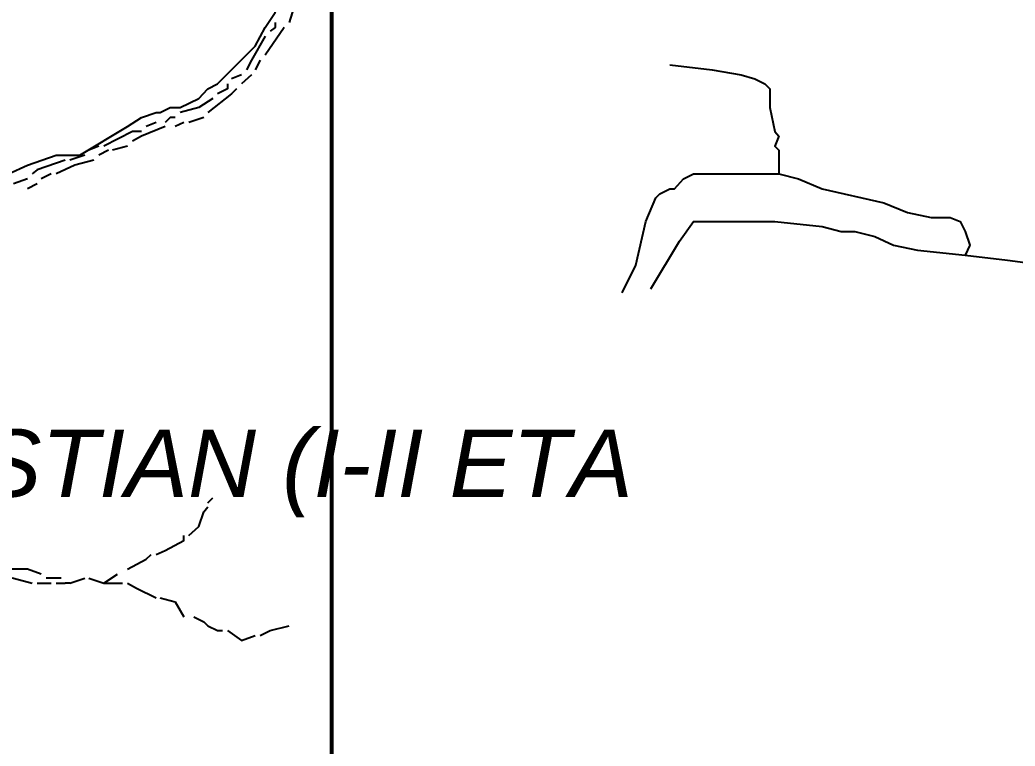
# Model space of a CAD drawing. Header units: millimetres. Extents: x -3588 to 75209, y -3737 to 38254.
# Drawn here: x 27678.8 to 27962.2, y 19247.3 to 19454.2 of the extents above; entities that cross this region are included whole.
import ezdxf

# ---------------------------------------------------------------- set-up
doc = ezdxf.new("R2010")
doc.units = ezdxf.units.MM
doc.layers.add('P', color=253, linetype='Continuous')
doc.layers.add('T', color=7, linetype='Continuous')

msp = doc.modelspace()

# ---------------------------------------------------------------- linework, layer by layer
at = {"layer": 'P', "const_width": 1.2}
msp.add_lwpolyline([(27767.607, 12020.295), (27767.607, 21346.523)], dxfattribs=at)
at = {"layer": 'P'}
for points in [[(27675.569, 19410.314), (27680.947, 19412.842), (27689.125, 19415.675), (27695.894, 19415.675), (27709.449, 19423.853), (27713.402, 19426.397), (27717.643, 19427.806), (27718.764, 19427.806), (27721.596, 19429.214), (27723.004, 19429.214), (27724.413, 19429.214), (27729.774, 19431.759), (27732.319, 19434.591), (27735.135, 19436), (27740.497, 19441.361), (27745.858, 19446.722), (27748.69, 19452.083), (27751.507, 19456.324), (27755.46, 19465.638), (27758.293, 19471.288), (27762.246, 19482.01), (27763.654, 19485.963)], [(27756.868, 19457.733), (27755.46, 19453.492)], [(27754.052, 19452.083), (27748.69, 19444.177)], [(27751.507, 19453.492), (27751.507, 19452.083), (27750.099, 19450.963)], [(27748.69, 19449.539), (27744.738, 19442.769), (27743.329, 19439.952)], [(27747.282, 19442.769), (27745.858, 19439.952)], [(27863.869, 19441.361), (27876, 19439.952), (27884.194, 19438.528), (27888.131, 19437.408), (27890.963, 19436), (27892.372, 19434.591), (27892.372, 19431.759), (27892.372, 19429.214), (27893.78, 19422.444), (27894.916, 19421.036), (27893.78, 19418.203), (27894.916, 19417.083), (27894.916, 19412.842), (27894.916, 19410.314)], [(27741.921, 19438.528), (27739.088, 19437.408)], [(27744.738, 19438.528), (27741.921, 19436)], [(27740.497, 19434.591), (27739.088, 19433.167), (27732.319, 19427.806)], [(27737.968, 19436), (27737.968, 19434.591), (27735.135, 19433.167)], [(27733.727, 19431.759), (27729.774, 19429.214), (27724.413, 19427.806)], [(27723.004, 19426.397), (27721.596, 19426.397), (27720.172, 19424.989)], [(27731.182, 19426.397), (27726.957, 19424.989)], [(27720.172, 19423.853), (27713.402, 19421.036), (27710.858, 19419.628)], [(27717.643, 19424.989), (27714.811, 19423.853)], [(27725.533, 19424.989), (27723.004, 19423.853)], [(27713.402, 19422.444), (27710.858, 19422.444), (27702.68, 19418.203)], [(27701.271, 19418.203), (27698.439, 19417.083)], [(27709.449, 19418.203), (27705.208, 19417.083)], [(27697.319, 19415.675), (27693.078, 19414.266)], [(27704.088, 19417.083), (27701.271, 19415.675)], [(27691.669, 19414.266), (27683.763, 19411.434), (27682.355, 19410.314)], [(27699.847, 19414.266), (27694.486, 19412.842), (27689.125, 19410.314)], [(27687.716, 19410.314), (27684.884, 19408.889)], [(27850.314, 19376.434), (27854.267, 19384.34), (27857.084, 19396.758), (27859.916, 19403.528), (27861.037, 19404.664), (27863.869, 19406.073), (27865.278, 19406.073), (27867.806, 19408.889), (27870.639, 19410.314), (27876, 19410.314), (27880.241, 19410.314), (27884.194, 19410.314), (27889.555, 19410.314), (27894.916, 19410.314)], [(27894.916, 19410.314), (27900.566, 19408.889), (27907.335, 19406.073), (27924.843, 19402.12)], [(27680.947, 19408.889), (27676.994, 19407.481)], [(27683.763, 19407.481), (27680.947, 19406.073)], [(27924.843, 19402.12), (27931.613, 19399.303), (27938.382, 19397.879), (27943.744, 19397.879), (27946.576, 19396.758), (27947.985, 19393.942), (27949.393, 19389.989), (27947.985, 19387.156)], [(27858.492, 19377.554), (27866.686, 19391.109), (27870.639, 19396.758), (27877.408, 19396.758), (27893.78, 19396.758), (27907.335, 19395.35), (27912.697, 19393.942), (27916.649, 19393.942), (27922.299, 19392.517), (27927.66, 19389.989), (27934.43, 19388.565), (27947.985, 19387.156)], [(27947.985, 19387.156), (27960.116, 19385.748), (27970.854, 19384.34), (27991.179, 19384.34), (27992.587, 19383.203), (27995.404, 19380.387), (27996.812, 19370.784), (27997.948, 19369.664), (28000.765, 19365.423)], [(27732.319, 19316.58), (27733.727, 19318.004)], [(27726.957, 19307.266), (27729.774, 19309.81), (27731.182, 19314.051), (27732.319, 19315.46)], [(27717.643, 19301.904), (27720.172, 19303.041), (27725.533, 19305.857), (27725.533, 19307.266)], [(27709.449, 19297.679), (27714.811, 19300.496), (27716.219, 19301.904)], [(27671.345, 19296.255), (27676.994, 19295.135), (27682.355, 19293.727)], [(27684.884, 19296.255), (27680.947, 19297.679), (27675.569, 19297.679)], [(27702.68, 19293.727), (27706.633, 19296.255)], [(27683.763, 19293.727), (27686.308, 19293.727), (27687.716, 19293.727)], [(27690.533, 19295.135), (27689.125, 19295.135), (27686.308, 19295.135)], [(27689.125, 19293.727), (27690.533, 19293.727), (27691.669, 19293.727)], [(27693.078, 19293.727), (27691.669, 19293.727)], [(27693.078, 19293.727), (27697.319, 19295.135)], [(27698.439, 19295.135), (27702.68, 19293.727)], [(27702.68, 19293.727), (27708.041, 19293.727)], [(27709.449, 19293.727), (27711.994, 19292.318), (27717.643, 19289.486)], [(27718.764, 19289.486), (27723.004, 19288.365), (27725.533, 19284.124)], [(27728.366, 19284.124), (27731.182, 19282.716), (27732.319, 19281.58), (27735.135, 19280.171), (27736.544, 19280.171)], [(27747.282, 19278.763), (27750.099, 19280.171), (27755.46, 19281.58)], [(27737.968, 19280.171), (27741.921, 19277.355), (27745.858, 19278.763)]]:
    msp.add_lwpolyline(points, dxfattribs=at)

# ---------------------------------------------------------------- texts
at = {"layer": 'T', "insert": (27532.88, 19337.481), "char_height": 19.20446, "attachment_point": 1}
msp.add_mtext('{\\fArial|b0|i1|c0|p18;SAN SEBASTIAN (I-II ETA}', dxfattribs=at)

doc.saveas('drawing.dxf')
